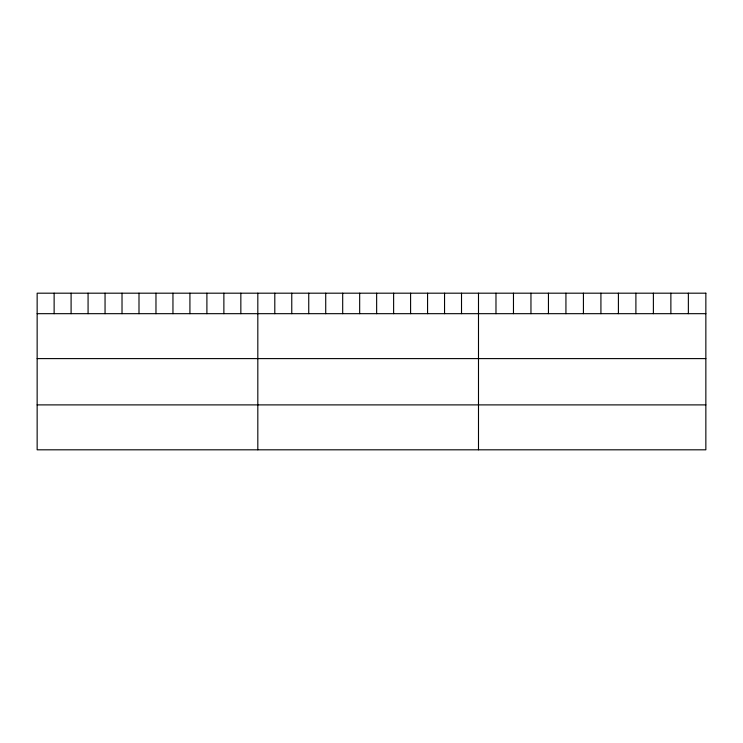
<?xml version="1.0" encoding="UTF-8"?>
<svg xmlns="http://www.w3.org/2000/svg" width="743" height="743" viewBox="0 0 743 743"><rect width="100%" height="100%" fill="white"/><g stroke="black" fill="none" stroke-linecap="round" stroke-linejoin="round"><path stroke-width="1.11" d="M37.15 313.676L705.85 313.676M37.15 358.6L705.85 358.6M37.15 404.889L705.85 404.889M688.362 293.188L688.362 313.676M670.873 293.188L670.873 313.676M653.385 293.188L653.385 313.676M635.897 293.188L635.897 313.676M618.408 293.188L618.408 313.676M600.92 293.188L600.92 313.676M583.422 293.188L583.422 313.676M565.934 293.188L565.934 313.676M548.445 293.188L548.445 313.676M530.957 293.188L530.957 313.676M513.469 293.188L513.469 313.676M495.98 293.188L495.98 313.676M478.492 293.188L478.492 449.812M461.514 293.188L461.514 313.676M444.546 293.188L444.546 313.676M427.569 293.188L427.569 313.676M410.591 293.188L410.591 313.676M393.623 293.188L393.623 313.676M376.645 293.188L376.645 313.676M359.668 293.188L359.668 313.676M342.69 293.188L342.69 313.676M325.722 293.188L325.722 313.676M308.744 293.188L308.744 313.676M291.767 293.188L291.767 313.676M274.799 293.188L274.799 313.676M257.821 293.188L257.821 449.812M240.843 293.188L240.843 313.676M223.875 293.188L223.875 313.676M206.898 293.188L206.898 313.676M189.92 293.188L189.92 313.676M172.952 293.188L172.952 313.676M155.974 293.188L155.974 313.676M138.997 293.188L138.997 313.676M122.019 293.188L122.019 313.676M105.051 293.188L105.051 313.676M88.073 293.188L88.073 313.676M71.096 293.188L71.096 313.676M54.128 293.188L54.128 313.676M705.85 293.188L37.15 293.188L37.15 449.812L705.85 449.812L705.85 293.188"/></g></svg>
